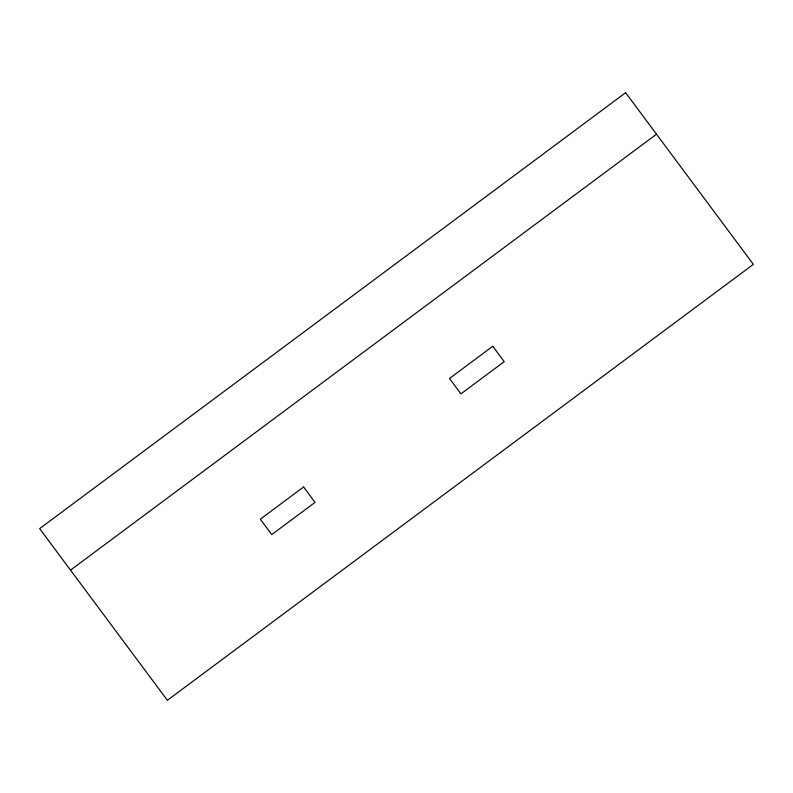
<?xml version="1.0" encoding="UTF-8"?>
<svg xmlns="http://www.w3.org/2000/svg" width="793" height="793" viewBox="0 0 793 793"><rect width="100%" height="100%" fill="white"/><g stroke="black" fill="none" stroke-linecap="round" stroke-linejoin="round"><path stroke-width="1.19" d="M70.518 570.117L656.505 134.195M625.637 92.702L39.65 528.624L167.363 700.298L753.35 264.376L625.637 92.702M303.6 486.991L260.312 519.197L271.761 534.591L315.049 502.385L303.6 486.991M492.77 346.263L449.492 378.469L460.941 393.863L504.229 361.658L492.77 346.263"/></g></svg>
